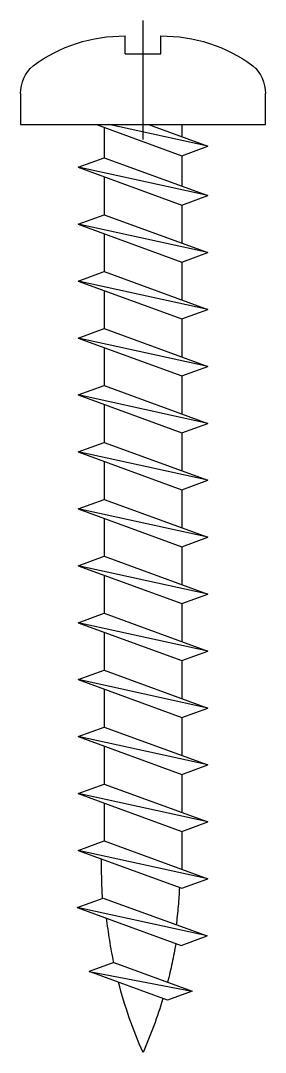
# Model space of a CAD drawing. Header units: millimetres. Extents: x -27371 to -844, y 11365 to 35579.
# Drawn here: x -27370.85 to -27360.5, y 11569 to 11612.66 of the extents above; entities that cross this region are included whole.
import ezdxf

# ---------------------------------------------------------------- set-up
doc = ezdxf.new("R2010")
doc.units = ezdxf.units.MM
for name, pattern in [('AXIS', [50.8, 31.75, -6.35, 6.35, -6.35]), ('AXIS2', [28.575, 19.05, -3.175, 3.175, -3.175]), ('HIDDEN', [9.525, 6.35, -3.175])]:
    doc.linetypes.add(name, pattern=pattern)
doc.layers.add('A-GRID2', color=224, linetype='AXIS2')
doc.layers.add('HARDWARES', color=54, linetype='Continuous')

# ---------------------------------------------------------------- blocks, each defined once
blk = doc.blocks.new('*U35')
at = {"layer": 'A-GRID2', "linetype": 'AXIS'}
blk.add_line((0, -0.623), (0, 4.401), dxfattribs=at)
at = {"layer": 'HARDWARES', "linetype": 'Continuous'}
for p, q in [((-0.757, 2.994), (-0.757, 3.751)), ((0.757, 2.994), (0.757, 3.751)), ((0.757, 2.994), (-0.757, 2.994)), ((-5.179, 0), (-5.179, 1.318)), ((5.179, 1.318), (5.179, 0)), ((5.179, 0), (-5.179, 0))]:
    blk.add_line(p, q, dxfattribs=at)
at = {"layer": 'HARDWARES'}
for p, q in [((5.179, 0.937), (5.179, 0)), ((5.179, 0), (-5.179, 0))]:
    blk.add_line(p, q, dxfattribs=at)
at = {"layer": 'HARDWARES', "linetype": 'HIDDEN'}
for p, q in [((1.65, -0.117), (1.65, -1.402)), ((1.65, -2.202), (1.65, -3.811)), ((-1.65, -3.404), (-1.65, -5.012)), ((1.65, -4.611), (1.65, -6.22)), ((-1.65, -5.813), (-1.65, -7.421)), ((1.65, -7.02), (1.65, -8.629)), ((-1.65, -8.222), (-1.65, -9.83)), ((1.65, -9.429), (1.65, -11.038)), ((-1.65, -10.631), (-1.65, -12.239)), ((1.65, -11.838), (1.65, -13.447)), ((-1.65, -13.04), (-1.65, -14.648)), ((1.65, -14.247), (1.65, -15.856)), ((-1.65, -15.449), (-1.65, -17.057)), ((1.65, -16.656), (1.65, -18.265)), ((-1.65, -17.858), (-1.65, -19.466)), ((1.65, -19.065), (1.65, -20.674)), ((-1.65, -20.267), (-1.65, -21.875)), ((1.65, -21.474), (1.65, -23.083)), ((-1.65, -22.676), (-1.65, -24.284)), ((1.65, -23.883), (1.65, -25.492)), ((-1.65, -25.085), (-1.65, -26.693)), ((1.65, -26.292), (1.65, -27.901)), ((-1.65, -27.494), (-1.65, -29.102)), ((1.65, -28.701), (1.65, -30.31)), ((-1.65, -29.903), (-1.65, -31.511)), ((1.233, -35.457), (-2.076, -36.661)), ((1.233, -35.457), (2.276, -35.837)), ((2.276, -35.837), (-2.076, -36.661)), ((-1.033, -37.041), (2.276, -35.837)), ((-2.076, -36.661), (-1.033, -37.041))]:
    blk.add_line(p, q, dxfattribs=at)
for points in [[(1.97, 0), (-1.65, -1.318), (-2.75, -0.917)], [(-0.23, 0), (-2.75, -0.917), (1.45, 0)], [(-1.65, 0), (-1.65, -0.517)], [(2.75, -1.802), (1.65, -1.402), (-2.75, -3.003), (2.75, -1.802), (-1.65, -3.404), (-2.75, -3.003)], [(-1.65, -1.318), (-1.65, -2.603)], [(2.75, -4.211), (1.65, -3.811), (-2.75, -5.412), (2.75, -4.211), (-1.65, -5.813), (-2.75, -5.412)], [(2.75, -6.62), (1.65, -6.22), (-2.75, -7.821), (2.75, -6.62), (-1.65, -8.222), (-2.75, -7.821)], [(2.75, -9.029), (1.65, -8.629), (-2.75, -10.23), (2.75, -9.029), (-1.65, -10.631), (-2.75, -10.23)], [(2.75, -11.438), (1.65, -11.038), (-2.75, -12.639), (2.75, -11.438), (-1.65, -13.04), (-2.75, -12.639)], [(2.75, -13.847), (1.65, -13.447), (-2.75, -15.048), (2.75, -13.847), (-1.65, -15.449), (-2.75, -15.048)], [(2.75, -16.256), (1.65, -15.856), (-2.75, -17.457), (2.75, -16.256), (-1.65, -17.858), (-2.75, -17.457)], [(2.75, -18.665), (1.65, -18.265), (-2.75, -19.866), (2.75, -18.665), (-1.65, -20.267), (-2.75, -19.866)], [(2.75, -21.074), (1.65, -20.674), (-2.75, -22.275), (2.75, -21.074), (-1.65, -22.676), (-2.75, -22.275)], [(2.75, -23.483), (1.65, -23.083), (-2.75, -24.684), (2.75, -23.483), (-1.65, -25.085), (-2.75, -24.684)], [(2.75, -25.892), (1.65, -25.492), (-2.75, -27.093), (2.75, -25.892), (-1.65, -27.494), (-2.75, -27.093)], [(2.75, -28.301), (1.65, -27.901), (-2.75, -29.502), (2.75, -28.301), (-1.65, -29.903), (-2.75, -29.502)], [(2.75, -30.71), (1.65, -30.31), (-2.75, -31.911), (2.75, -30.71), (-1.65, -32.312), (-2.75, -31.911)], [(2.782, -33.13), (1.682, -32.73), (-2.718, -34.331), (2.782, -33.13), (-1.618, -34.732), (-2.718, -34.331)]]:
    blk.add_lwpolyline(points, dxfattribs=at)
at = {"layer": 'HARDWARES', "linetype": 'Continuous'}
for centre, radius, start, end in [((-0.81, -2.736), 6.488, 89.5368, 126.33), ((0.81, -2.736), 6.488, 53.67, 90.4632), ((-3.607, 1.318), 1.571, 131.7376, 180), ((3.607, 1.318), 1.571, 0, 48.2624)]:
    blk.add_arc(centre, radius, start, end, dxfattribs=at)
at = {"layer": 'HARDWARES', "linetype": 'HIDDEN'}
for centre, start, end in [((-17.489, -31.43), 356.0961, 1.0584), ((17.684, -31.43), 182.508, 187.2926), ((-17.586, -31.446), 347.9668, 353.6815), ((17.586, -31.446), 189.5795, 194.5622), ((-17.586, -31.446), 336.0565, 345.4243), ((17.586, -31.446), 196.6931, 203.9435)]:
    blk.add_arc(centre, 19.242, start, end, dxfattribs=at)

msp = doc.modelspace()

# ---------------------------------------------------------------- block references
at = {"layer": 'HARDWARES', "xscale": -1}
msp.add_blockref('*U35', (-27365.674, 11608.257), dxfattribs=at)

doc.saveas('drawing.dxf')
